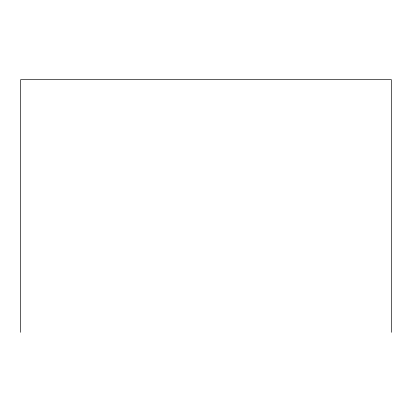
<?xml version="1.0" encoding="UTF-8"?>
<svg xmlns="http://www.w3.org/2000/svg" width="412" height="412" viewBox="0 0 412 412"><rect width="100%" height="100%" fill="white"/><g stroke="black" fill="none" stroke-linecap="round" stroke-linejoin="round"><path stroke-width="0.62" d="M391.4 332.314L391.4 79.686L20.6 79.686L20.6 332.314"/></g></svg>
